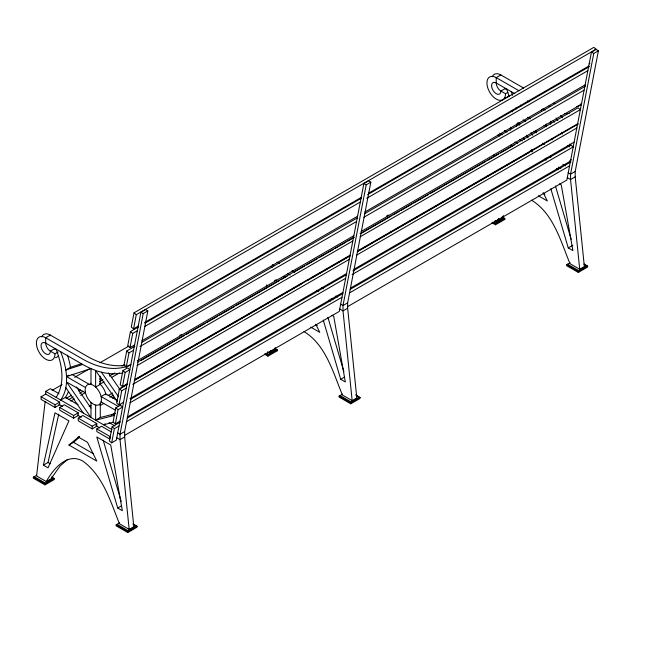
<?xml version="1.0" encoding="UTF-8"?>
<svg xmlns="http://www.w3.org/2000/svg" width="667" height="667" viewBox="0 0 667 667"><rect width="100%" height="100%" fill="white"/><g stroke="black" fill="none" stroke-linecap="round" stroke-linejoin="round"><path stroke-width="1" d="M45.131 401.701L36.577 475.955L46.306 481.574L50.95 478.889L60.088 465.983L67.709 459.338M266.408 287.81L266.75 284.842M493.964 156.437L494.189 154.452M364.932 211.989L585.134 84.851L591.437 52.118L596.115 49.208L593.838 47.365L134.009 312.848L131.282 327.047L133.558 328.889L138.202 326.205M124.554 435.409L339.286 311.431L363.882 183.5L368.526 180.815L370.844 182.158L347.649 302.851L347.649 308.221L356.812 397.974L352.168 400.659L342.438 395.039C333.133 372.611 325.955 345.047 304.027 331.574M120.218 422.128L112.106 426.813L109.38 441.012L111.656 442.855L116.3 440.17L122.67 407.037L120.394 405.194L115.783 407.854L113.056 422.053L115.333 423.895L119.893 421.194M122.461 386.635L125.188 372.428L129.832 369.751L127.555 367.909L122.911 370.594L120.185 384.792L122.461 386.635L127.072 383.925M126.638 384.751L119.426 388.919L116.692 403.118L118.968 404.961L123.537 402.268M134.817 346.356L126.705 351.042L123.97 365.249L126.246 367.083L130.84 364.407M138.553 326.905L130.44 331.591L127.714 345.789L129.99 347.632L134.592 344.972M111.656 442.855L114.382 428.648L119.026 425.971M115.333 423.895L118.059 409.688L122.67 407.037M118.968 404.961L121.702 390.754L126.305 388.094M126.246 367.083L128.981 352.885L133.583 350.225M129.99 347.632L132.716 333.433L137.327 330.765M133.558 328.889L136.285 314.682L596.115 49.208M120.394 405.194L120.26 405.87L119.085 404.185M122.628 407.003L140.895 312.239L145.539 309.555L147.857 310.897L124.662 431.591L124.662 436.96L133.825 526.713L129.181 529.398L119.451 523.787C110.547 501.584 103.093 475.813 82.866 461.105C67.2 452.068 53.077 469.201 46.306 481.574M147.857 310.897L143.213 313.582L120.018 434.275L120.018 439.636L129.181 529.398M370.844 182.158L366.2 184.842L343.005 305.536L343.005 310.897L352.168 400.659M350.275 288.252L570.477 161.114L573.211 146.915L570.927 145.072L570.802 145.748L569.626 144.072M347.54 306.662L566.842 180.057L570.477 161.114M573.17 146.882L574.079 142.154L353.919 269.318M574.12 142.179L577.614 123.812L357.445 250.967M584.117 90.095L585.126 84.851M577.647 123.837L581.382 104.294L361.197 231.441M581.399 104.31L584.125 90.103L363.924 217.242M598.399 50.784L593.755 53.46L570.56 174.154L570.56 179.523L579.723 269.276L584.367 266.6L575.204 176.838L575.204 171.477L598.399 50.784L596.081 49.441M43.397 465.141L54.994 412.84L68.926 420.885L48.041 467.825L43.397 465.141L48.041 462.464L58.746 414.182M510.205 130.273L511.022 127.73M56.12 397.399C65.649 382.916 61.831 364.282 56.111 349.124M267.525 351.809L269.293 352.835L270.81 350.467M275.463 347.782L273.937 350.15L269.293 352.835M495.072 220.435L496.848 221.452L498.874 218.292M503.518 215.616L501.492 218.776L496.848 221.452M77.872 437.269A1.642 0.95 60 0 1 78.781 437.294L86.952 442.013A1.642 0.95 60 0 1 87.861 443.038L96.798 461.105L68.934 445.022L79.423 436.376M68.934 445.022L73.578 442.338L79.54 437.177M523.653 88.094L500.875 74.946L496.231 77.63L496.231 82.991A6.57 3.794 60 0 0 491.587 85.676A6.57 3.794 60 0 0 496.24 93.722A6.57 3.794 60 0 0 500.875 91.037L505.528 88.361A6.57 3.794 60 0 1 505.444 89.286M125.154 365.249A100.225 57.862 60 0 1 123.587 365.441L122.703 365.533A100.225 57.862 60 0 1 86.777 356.095L50.333 335.067L45.689 337.752A13.14 7.587 60 0 0 36.402 343.113A13.14 7.587 60 0 0 45.698 359.205A13.14 7.587 60 0 0 54.986 353.835L58.079 352.051M519.009 90.77L496.231 77.63A13.14 7.587 60 0 0 486.943 83A13.14 7.587 60 0 0 496.24 99.083A13.14 7.587 60 0 0 505.528 93.722L507.845 92.379M589.186 63.79L589.911 63.373M144.647 322.478L361.189 197.465M368.543 193.222L588.744 66.091M144.864 323.262L361.256 198.324M367.567 194.681L589.37 66.625M83.308 413.09L65.808 387.652A54.577 31.507 60 0 0 66.508 381.958A53.135 30.682 60 0 0 66.508 376.58A54.586 31.516 60 0 0 65.8 370.002L70.444 367.317L81.733 363.64M144.672 326.522L360.313 202.026M366.758 198.307L587.869 70.652M85.518 387.544L66.508 376.58L68.834 375.238M45.706 394.072L41.096 396.732L41.096 399.408L55.027 407.454L59.638 404.794L59.638 402.109L45.706 394.072L45.698 391.387L50.35 388.703L59.029 393.713M52.151 390.345L62.073 384.617M74.704 377.322L90.045 368.467M99.967 362.74L128.839 346.073M141.946 340.729L357.579 216.233M142.029 342.196L357.52 217.784M364.732 213.615L585.634 86.085M140.037 346.498L356.57 221.486M60.764 400.083L65.408 397.399L78.031 404.686M41.096 396.732L55.027 404.769L59.638 402.109M66.083 398.391L71.502 395.264M78.714 391.095L80.524 390.053M99.466 379.114L101.276 378.072M122.028 366.091L124.729 364.532M68.793 399.508L73.303 396.898M79.623 393.255L83.225 391.17M99.466 381.799L103.077 379.715M109.396 376.063L114.807 372.945M179.765 335.434L181.574 334.392M274.504 280.74L276.305 279.698M386.543 216.058L388.344 215.016M137.302 360.705L353.843 235.684M137.602 362.106L353.793 237.294M360.105 233.65L578.097 107.796L580.373 109.63L360.172 236.768M59.671 407.454L64.282 404.794L78.214 412.831L78.214 415.516L73.612 418.176L59.68 410.13L59.671 407.454L73.612 415.491L78.214 412.831M70.727 401.067L74.337 398.983M80.657 395.339L85.168 392.73M99.6 384.4L104.11 381.791M111.331 377.63L119.451 372.936M141.104 360.438L184.409 335.434M186.218 334.392L205.161 323.453M206.97 322.411L217.792 316.158M219.601 315.116L234.034 306.787M235.843 305.744L279.148 280.74M280.949 279.698L287.269 276.055M294.622 271.803L304.544 266.075M306.353 265.032L317.184 258.779M318.984 257.737L333.425 249.4M335.234 248.357L346.065 242.104M347.866 241.062L354.185 237.419M361.406 233.25L391.187 216.058M392.988 215.016L399.308 211.364M401.109 210.322L411.939 204.069M413.748 203.026L428.189 194.697M429.99 193.655L485.943 161.347M487.752 160.305L498.574 154.052M500.383 153.01L514.824 144.672M137.185 365.508L352.818 241.012M134.459 379.706L350.092 255.211M134.751 380.065L350.242 255.653M357.454 251.492L578.356 123.954M89.178 406.503L90.979 405.461M108.121 395.564L112.631 392.963M118.951 389.311L127.072 384.626M134.292 380.457L301.201 284.092M307.654 280.365L350.067 255.878M357.287 251.709L528.756 152.718M109.93 397.207L113.54 395.122M132.758 384.375L349.291 259.355M356.645 255.111L576.847 127.981M78.256 418.176L82.858 415.516L96.798 423.553L96.798 426.238L92.188 428.898L78.256 420.852L78.256 418.176L92.188 426.213L96.798 423.553M100.133 405.536L103.744 403.452M112.765 398.249L114.574 397.207M130.023 398.574L346.565 273.562M130.44 399.391L346.632 274.571M352.935 270.935L570.927 145.072M95.631 405.061L95.631 420.202L100.275 417.517L115.283 413.665M130.015 402.785L345.656 278.289M352.101 274.571L573.211 146.915M111.364 415.141L114.974 413.056M105.111 423.887L103.568 424.779L113.415 422.253M96.832 428.898L110.255 436.635L109.788 439.053L96.832 431.574L96.832 428.898L101.442 426.238L111.281 431.916M569.86 160.614L571.411 159.721M127.289 416.992L342.88 292.454M127.43 417.959L342.921 293.547M350.133 289.386L571.035 161.848M126.38 421.727L342.013 297.232M349.366 292.988L569.568 165.85M51.576 476.972L54.252 478.514L54.252 479.523L44.964 484.884L33.35 478.181L33.35 477.18L36.727 475.229M124.662 431.591L120.018 434.275L117.692 432.933M347.649 302.851L343.005 305.536L340.679 304.194M575.204 171.477L570.56 174.154L568.234 172.82M124.662 436.96L120.018 439.636L116.758 437.76M347.649 308.221L343.005 310.897L339.745 309.021M575.204 176.838L570.56 179.523L567.3 177.639M33.35 477.18L44.964 483.875L54.252 478.514M265.266 353.593L267.951 355.136L277.239 349.775L277.239 350.784L267.951 356.145L264.374 354.085M492.821 222.219L495.506 223.762L504.794 218.401L504.794 219.401L495.506 224.771L491.929 222.703M117.709 508.029L122.353 510.714L110.73 445.006L96.798 436.968L117.709 508.029L121.577 505.794M323.27 320.068L340.695 379.29L344.564 377.055M550.825 188.694L568.251 247.916L572.895 245.231M133.475 524.104L137.052 526.163L137.052 527.172L127.764 532.533L116.15 525.829L116.15 524.829L119.526 522.878M355.569 394.847L360.038 397.424L360.038 398.432L350.75 403.793L339.136 397.09L339.136 396.09L342.513 394.139M584.017 263.982L587.594 266.05L587.594 267.05L578.297 272.419L566.692 265.716L566.692 264.707L570.068 262.756M116.15 524.829L127.764 531.524L137.052 526.163M339.136 396.09L350.75 402.785L360.038 397.424M566.692 264.707L578.297 271.411L587.594 266.05M129.323 530.824L133.967 528.139M352.309 402.084L356.953 399.4M579.865 270.702L584.509 268.026M65.8 370.002L82.733 364.482A100.225 57.862 60 0 0 90.979 368.609L95.623 370.427L95.623 387.068L100.275 384.384L100.267 376.146M66.508 376.58L90.979 368.609L90.979 384.392M95.631 420.202L114.641 415.316M569.268 113.39L568.601 113.457A100.225 57.862 60 0 1 564.649 113.673M122.961 372.861A100.225 57.862 60 0 1 118.943 373.487L118.059 373.578A100.225 57.862 60 0 1 101.392 372.178L95.623 370.585L117.325 401.667M545.298 109.997L542.688 108.979M531.582 200.192C553.51 213.665 560.689 241.237 569.993 263.665L579.723 269.276M82.391 364.29L45.689 343.113L45.689 337.752L82.133 358.779A100.225 57.862 60 0 0 118.059 368.217L118.943 368.126A100.225 57.862 60 0 0 130.749 364.882M591.437 52.118L593.755 53.46M496.231 82.991L514.866 93.747M527.314 100.934L528.923 101.859M500.875 91.037L505.528 93.722M527.739 117.267L530.332 118.768M523.095 119.952L525.688 121.444M567.809 145.756L569.601 146.79M518.784 122.828L520.51 123.829M533.467 131.299L536.06 132.791M504.36 130.59L506.962 132.091M519.551 139.361L522.261 140.92M562.948 164.407L565.466 165.858M499.716 133.275L502.318 134.776M514.907 142.046L517.617 143.605M530.24 150.892L532.041 151.934M544.622 159.188L546.173 160.088L546.173 158.062M558.304 167.084L560.822 168.543M497.982 134.959L499.725 135.96M556.453 168.701L558.246 169.735M510.955 145.123L512.498 146.015M559.53 183.884L561.272 184.884L572.895 250.592L568.251 247.916M542.996 193.113L544.797 194.155M538.352 195.798L547.34 200.984L543.322 192.855M502.109 216.85L504.794 218.401M584.175 264.407L586.718 265.883L578.589 270.569L567.559 264.207M502.226 217.25L503.918 218.234L495.789 222.92L494.097 221.944M502.109 217.859L504.794 219.401M500.325 219.443L500.909 219.777M363.882 183.5L366.2 184.842M276.905 262.023L279.581 263.573M292.079 270.785L294.756 272.328M321.536 287.777L323.32 288.811M335.809 296.023L337.594 297.048M272.261 264.707L274.045 265.741M287.435 273.462L290.112 275.012M316.883 290.462L318.676 291.496M331.166 298.699L332.95 299.733M270.435 266.333L272.169 267.342M328.898 300.075L330.69 301.109M283.4 276.497L284.942 277.397M331.974 315.258L333.717 316.266L345.339 381.966L340.695 379.29M315.441 324.495L317.242 325.529M310.797 327.172L319.785 332.358L315.766 324.229M274.562 348.232L277.239 349.775M356.62 395.789L359.163 397.257L351.034 401.951L340.003 395.581M274.671 348.633L276.363 349.608L268.242 354.302L266.542 353.318M274.562 349.233L277.239 350.784M272.77 350.817L273.353 351.15M140.895 312.239L143.213 313.582M54.986 353.835L50.342 351.159A6.57 3.794 60 0 1 45.715 342.646M72.019 374.395L89.295 384.367M117.417 400.592L105.736 393.855L101.092 396.54L118.167 406.386M85.518 392.913L66.517 381.949L90.987 417.525L90.987 402.376M101.092 401.901L115.449 410.18M109.055 422.586L114.932 425.98M45.698 391.387L111.964 429.623M58.763 404.294L62.731 406.578M77.347 415.016L81.316 417.3M95.923 425.738L99.892 428.022M73.578 442.338L93.355 453.752M48.041 462.464L50.358 463.798M132.783 524.037L136.176 525.996L128.047 530.69L117.017 524.32M51.684 477.372L53.377 478.347L45.256 483.041L34.217 476.672M49.783 479.556L50.367 479.89M134.009 312.848L136.285 314.682M130.44 331.591L132.716 333.433M126.705 351.042L128.981 352.885M122.911 370.594L125.188 372.428M119.426 388.919L121.702 390.754M115.783 407.854L118.059 409.688M112.106 426.813L114.382 428.648M560.722 115.308L562.498 117.851M556.078 117.992L557.854 120.535M553.201 120.552L554.377 122.228M561.414 132.308L562.589 133.992M108.404 372.886L119.651 388.986M101.392 372.178L118.559 396.757M531.024 132.7L532.775 135.243M517.634 122.678L519.385 125.221M526.38 135.384L528.122 137.927M523.345 137.71L524.512 139.411M531.516 149.583L532.683 151.276M76.405 386.893L90.97 408.062M506.653 89.003L509.196 96.507M555.469 186.01L571.152 239.311M327.914 317.384L343.889 371.669M103.185 440.203L121.194 501.401M512.114 110.263L512.248 111.848M578.297 271.411L578.297 272.419M550.809 121.177L550.809 123.237M550.817 155.386L550.817 157.404M546.165 123.862L546.165 125.921M541.521 109.471L541.521 111.447M500.875 75.621L500.875 74.946A13.14 7.587 60 0 0 492.238 76.747M495.506 223.762L495.506 224.771M350.75 402.785L350.75 403.793M267.951 355.136L267.951 356.145M127.764 531.524L127.764 532.533M100.275 403.385L100.275 417.517M92.188 426.213L92.188 428.898M73.612 415.491L73.612 418.176M55.027 404.769L55.027 407.454M50.333 335.734L50.333 335.067A13.14 7.587 60 0 0 41.704 336.86M44.964 483.875L44.964 484.884M544.555 144.364A11.497 6.637 60 0 1 542.554 143.13M535.976 132.408A11.497 6.637 60 0 1 535.726 130.415M543.989 125.304A11.497 6.637 60 0 1 545.873 126.688M551.942 138.461A11.497 6.637 60 0 1 551.968 139.778M581.291 104.769A100.225 57.862 60 0 1 576.346 106.662M550.075 123.637A11.497 6.637 60 0 1 550.667 124.137M509.129 95.364A13.14 7.587 60 0 1 505.144 97.665M501.301 91.262A6.57 3.794 60 0 1 496.256 82.525M516.908 123.662A54.577 31.507 60 0 1 516.541 126.505M511.247 91.687A65.866 38.027 60 0 1 512.573 95.306M516 107.771A65.866 38.027 60 0 1 516.208 108.838M520.644 105.086A65.866 38.027 60 0 1 520.852 106.161M581.724 103.752A100.225 57.862 60 0 1 580.257 104.185M555.169 103.643A100.225 57.862 60 0 1 553.643 103.202M550.525 106.32A100.225 57.862 60 0 1 548.999 105.878M45.689 343.113A6.57 3.794 60 0 0 41.046 345.798A6.57 3.794 60 0 0 45.698 353.843A6.57 3.794 60 0 0 50.342 351.159L54.986 348.474A6.57 3.794 60 0 1 54.902 349.408M60.705 351.809A65.866 38.027 60 0 1 65.858 370.018M90.495 384A11.497 6.637 60 0 1 90.954 383.233M99.533 383.75A11.497 6.637 60 0 1 105.92 394.814M68.518 391.529A65.841 38.011 60 0 1 65.358 397.34M65.875 387.71A65.841 38.011 60 0 1 60.714 400.017M58.588 355.486A13.14 7.587 60 0 1 55.419 357.704M67.467 355.094A65.866 38.027 60 0 1 70.502 367.342A54.586 31.516 60 0 1 70.569 368.167M85.334 391.979A11.497 6.637 60 0 0 98.683 404.869A11.497 6.637 60 0 0 95.898 387.327A11.497 6.637 60 0 0 85.334 391.979"/></g></svg>
